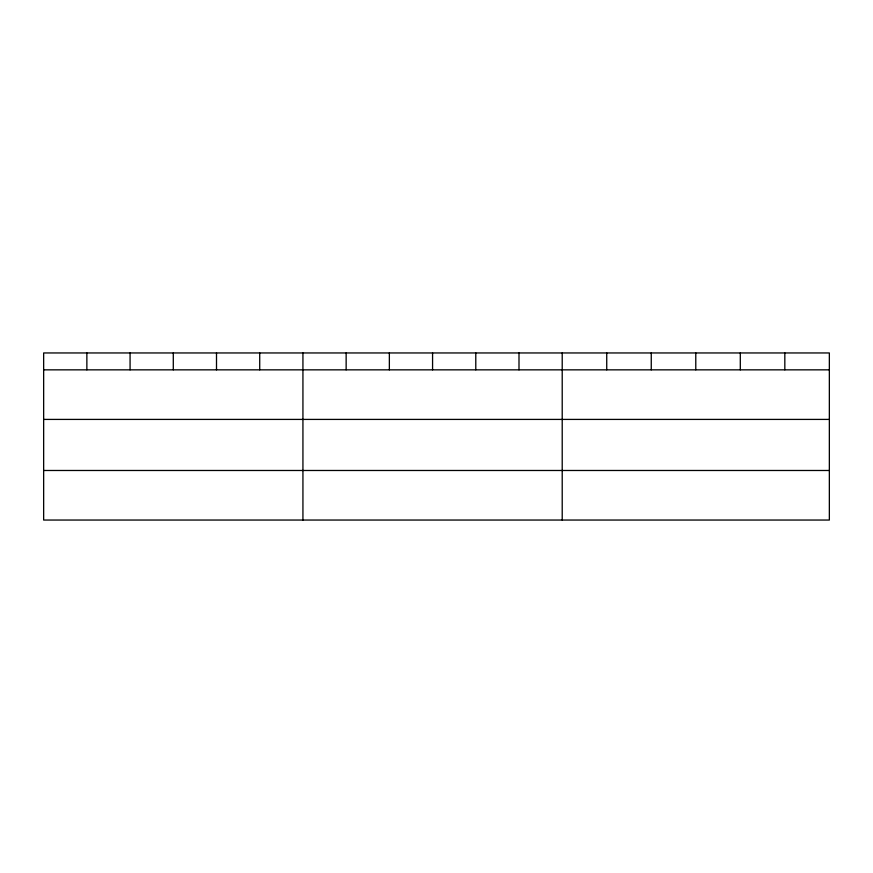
<?xml version="1.0" encoding="UTF-8"?>
<svg xmlns="http://www.w3.org/2000/svg" width="873" height="873" viewBox="0 0 873 873"><rect width="100%" height="100%" fill="white"/><g stroke="black" fill="none" stroke-linecap="round" stroke-linejoin="round"><path stroke-width="1.31" d="M829.35 419.411L829.35 352.954L43.65 352.954L43.65 520.046L829.35 520.046L829.35 419.411L43.65 419.411M43.65 369.846L829.35 369.846M43.65 470.482L829.35 470.482M784.827 352.954L784.827 369.846M740.304 352.954L740.304 369.846M695.781 352.954L695.781 369.846M651.258 352.954L651.258 369.846M606.735 352.954L606.735 369.846M562.212 352.954L562.212 520.046M518.999 352.954L518.999 369.846M475.785 352.954L475.785 369.846M432.572 352.954L432.572 369.846M389.358 352.954L389.358 369.846M346.144 352.954L346.144 369.846M302.931 352.954L302.931 520.046M259.718 352.954L259.718 369.846M216.504 352.954L216.504 369.846M173.291 352.954L173.291 369.846M130.077 352.954L130.077 369.846M86.864 352.954L86.864 369.846"/></g></svg>
